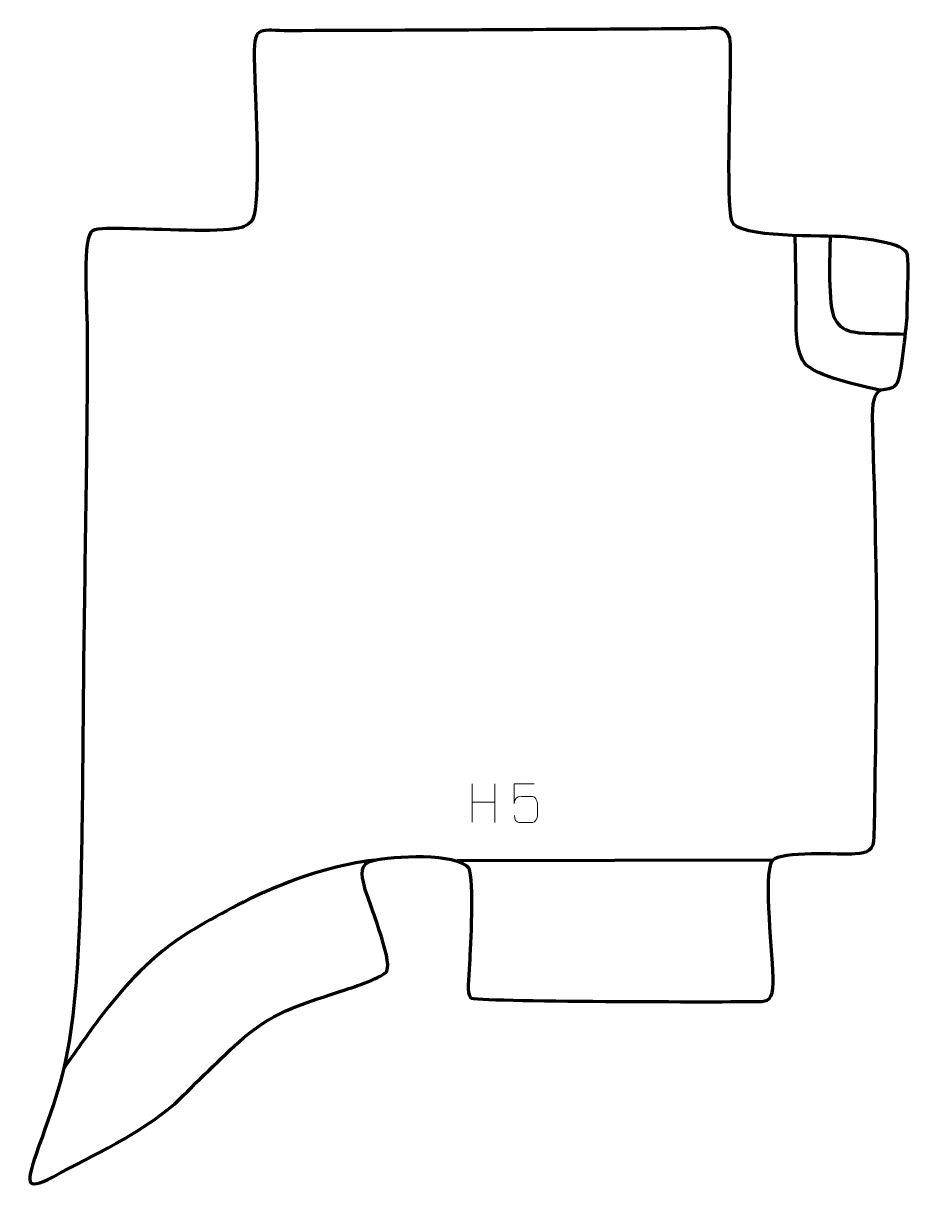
# Model space of a CAD drawing. Header units: millimetres. Extents: x -565 to 6, y 31 to 784.
import ezdxf

# ---------------------------------------------------------------- set-up
doc = ezdxf.new("R2010")
doc.units = ezdxf.units.MM
doc.header["$MEASUREMENT"] = 0
doc.layers.add('layer 2', color=7, linetype='Continuous')
doc.layers.add('layer 3', color=7, linetype='Continuous')

msp = doc.modelspace()

# ---------------------------------------------------------------- linework, layer by layer
at = {"layer": 'layer 2', "color": 142, "lineweight": 158}
for points, knots in [([(-12.2675, 547.4357), (-23.9266, 550.2835), (-54.3541, 555.869), (-61.3188, 565.1802), (-61.3188, 565.1802), (-68.187, 574.3624), (-66.5291, 592.2551), (-66.5536, 603.3496), (-66.5536, 603.3496), (-66.6795, 610.8932), (-66.8057, 618.4367), (-66.9317, 625.9803), (-66.9317, 625.9803), (-67.0408, 632.5181), (-67.1499, 639.0558), (-67.259, 645.5936), (-67.259, 645.5936), (-67.259, 645.5936), (-67.2842, 647.1023), (-67.2842, 647.1023)], [0, 0, 0, 0, 0.16666667, 0.16666667, 0.16666667, 0.16666667, 0.33333333, 0.33333333, 0.33333333, 0.33333333, 0.5, 0.5, 0.5, 0.5, 0.66666667, 0.66666667, 0.66666667, 0.66666667, 1, 1, 1, 1]), ([(-44.815, 646.604), (-44.8678, 635.3535), (-46.5192, 601.8678), (-41.8305, 593.3743), (-41.8305, 593.3743), (-38.8882, 588.0446), (-34.5265, 585.8672), (-29.5889, 584.9917), (-29.5889, 584.9917), (-21.3481, 583.5307), (-5.6918, 584.0434), (3.6303, 583.5767)], [0, 0, 0, 0, 0.25, 0.25, 0.25, 0.25, 0.5, 0.5, 0.5, 0.5, 1, 1, 1, 1]), ([(-338.282, 244.8961), (-381.5744, 239.5868), (-421.2389, 220.6277), (-458.1998, 198.2131), (-458.1998, 198.2131), (-480.9648, 184.3426), (-499.9959, 163.7639), (-515.8636, 142.5555), (-515.8636, 142.5555), (-523.5572, 132.0782), (-530.9985, 121.3603), (-538.6059, 110.8089)], [0, 0, 0, 0, 0.25, 0.25, 0.25, 0.25, 0.5, 0.5, 0.5, 0.5, 1, 1, 1, 1])]:
    msp.add_open_spline(points, degree=3, knots=knots, dxfattribs=at)
msp.add_open_spline([(-81.8571, 244.7904), (-81.8571, 244.7904), (-285.173, 244.3371), (-285.173, 244.3371)], degree=3, dxfattribs=at)
at = {"layer": 'layer 3', "color": 242, "lineweight": 158}
msp.add_open_spline([(-425.8862, 651.8365), (-421.0401, 652.9378), (-417.0118, 655.2775), (-415.8687, 660.35), (-415.8687, 660.35), (-412.1319, 676.9305), (-414.8537, 730.7815), (-415.5471, 750.3074), (-415.5471, 750.3074), (-415.6563, 753.382), (-415.7606, 756.4553), (-415.8438, 759.5308), (-415.8438, 759.5308), (-415.8726, 760.652), (-415.895, 761.7703), (-415.911, 762.8917), (-415.911, 762.8917), (-416.1386, 783.254), (-411.5901, 778.8651), (-393.2566, 778.9412), (-393.2566, 778.9412), (-305.0876, 779.3074), (-216.9141, 779.5694), (-128.7475, 780.3131), (-128.7475, 780.3131), (-118.3279, 780.6105), (-109.1711, 783.6875), (-108.9583, 770.1509), (-108.9583, 770.1509), (-108.5831, 746.2842), (-111.8902, 668.7328), (-108.2126, 656.4485), (-108.2126, 656.4485), (-104.749, 644.8787), (-48.3045, 647.5162), (-34.8125, 646.1806), (-34.8125, 646.1806), (-26.7811, 645.4077), (0.2115, 643.0662), (4.3292, 636.2786), (4.3292, 636.2786), (6.434, 632.8091), (5.2129, 615.7192), (5.0928, 610.7129), (5.0928, 610.7129), (4.983, 606.1364), (4.8818, 601.5631), (4.8084, 596.9857), (4.8084, 596.9857), (4.8084, 596.9857), (4.7628, 593.9475), (4.7628, 593.9475), (4.7628, 593.9475), (3.8939, 586.6128), (1.4683, 555.5025), (-1.9228, 551.381), (-1.9228, 551.381), (-7.7922, 544.2475), (-17.3096, 555.3872), (-17.4076, 530.7968), (-17.4076, 530.7968), (-16.3029, 484.2657), (-14.7277, 437.0815), (-14.7129, 390.5449), (-14.7129, 390.5449), (-14.7831, 347.0268), (-15.7456, 303.4605), (-16.3096, 259.9379), (-16.3096, 259.9379), (-16.4214, 251.3101), (-20.2679, 249.6928), (-28.7047, 249.1138), (-28.7047, 249.1138), (-38.4629, 248.444), (-76.3906, 251.0928), (-81.8571, 244.7904), (-81.8571, 244.7904), (-88.3309, 234.9184), (-81.053, 182.3694), (-81.4893, 166.0123), (-81.4893, 166.0123), (-81.7881, 154.8093), (-84.5456, 153.9163), (-91.082, 153.8402), (-91.082, 153.8402), (-108.2447, 153.6469), (-274.3936, 153.4115), (-276.5319, 156.3772), (-276.5319, 156.3772), (-278.8454, 159.5862), (-277.7621, 167.924), (-277.1642, 178.2515), (-277.1642, 178.2515), (-276.536, 189.3506), (-274.24, 231.7336), (-277.6354, 239.7219), (-277.6354, 239.7219), (-284.8457, 250.1265), (-327.4481, 247.3999), (-339.0144, 244.7359), (-339.0144, 244.7359), (-348.2159, 242.6165), (-346.7239, 235.6501), (-344.8976, 227.9788), (-344.8976, 227.9788), (-342.3201, 217.9654), (-326.7174, 180.9358), (-330.3566, 173.628), (-330.3566, 173.628), (-332.3892, 169.5465), (-352.3066, 163.0473), (-357.3447, 161.3447), (-357.3447, 161.3447), (-382.4602, 152.8572), (-401.4884, 148.5426), (-422.4857, 130.7064), (-422.4857, 130.7064), (-438.2422, 116.8576), (-452.2476, 102.3845), (-467.2064, 87.8137), (-467.2064, 87.8137), (-489.5847, 68.5701), (-519.3853, 54.9314), (-545.4149, 41.0544), (-545.4149, 41.0544), (-564.5922, 30.7986), (-562.0683, 38.5995), (-556.5732, 55.0038), (-556.5732, 55.0038), (-545.5162, 86.7606), (-537.5821, 106.0916), (-533.3407, 140.2964), (-533.3407, 140.2964), (-530.3576, 164.3544), (-529.0932, 185.264), (-528.223, 209.4296), (-528.223, 209.4296), (-526.4984, 260.0936), (-526.4002, 311.679), (-525.8948, 362.404), (-525.8948, 362.404), (-525.1571, 435.9801), (-523.4247, 509.9756), (-523.4219, 583.6018), (-523.4219, 583.6018), (-523.4214, 597.5506), (-526.752, 641.3037), (-521.1048, 649.1426), (-521.1048, 649.1426), (-519.0954, 651.9319), (-510.7877, 651.6321), (-500.1547, 651.529), (-500.1547, 651.529), (-476.4984, 651.2995), (-439.4224, 648.7603), (-425.8862, 651.8365)], degree=3, knots=[0, 0, 0, 0, 0.025, 0.025, 0.025, 0.025, 0.05, 0.05, 0.05, 0.05, 0.075, 0.075, 0.075, 0.075, 0.1, 0.1, 0.1, 0.1, 0.125, 0.125, 0.125, 0.125, 0.15, 0.15, 0.15, 0.15, 0.175, 0.175, 0.175, 0.175, 0.2, 0.2, 0.2, 0.2, 0.225, 0.225, 0.225, 0.225, 0.25, 0.25, 0.25, 0.25, 0.275, 0.275, 0.275, 0.275, 0.3, 0.3, 0.3, 0.3, 0.325, 0.325, 0.325, 0.325, 0.35, 0.35, 0.35, 0.35, 0.375, 0.375, 0.375, 0.375, 0.4, 0.4, 0.4, 0.4, 0.425, 0.425, 0.425, 0.425, 0.45, 0.45, 0.45, 0.45, 0.475, 0.475, 0.475, 0.475, 0.5, 0.5, 0.5, 0.5, 0.525, 0.525, 0.525, 0.525, 0.55, 0.55, 0.55, 0.55, 0.575, 0.575, 0.575, 0.575, 0.6, 0.6, 0.6, 0.6, 0.625, 0.625, 0.625, 0.625, 0.65, 0.65, 0.65, 0.65, 0.675, 0.675, 0.675, 0.675, 0.7, 0.7, 0.7, 0.7, 0.725, 0.725, 0.725, 0.725, 0.75, 0.75, 0.75, 0.75, 0.775, 0.775, 0.775, 0.775, 0.8, 0.8, 0.8, 0.8, 0.825, 0.825, 0.825, 0.825, 0.85, 0.85, 0.85, 0.85, 0.875, 0.875, 0.875, 0.875, 0.9, 0.9, 0.9, 0.9, 0.925, 0.925, 0.925, 0.925, 0.95, 0.95, 0.95, 0.95, 1, 1, 1, 1], dxfattribs=at)
at = {"layer": 'layer 3', "color": 250, "lineweight": 9}
for points in [[(-275.4918, 294.1204), (-275.4918, 294.1204), (-275.4918, 269.3429), (-275.4918, 269.3429)], [(-260.8485, 294.1204), (-260.8485, 294.1204), (-260.8485, 269.1669), (-260.8485, 269.1669)], [(-275.4918, 282.2381), (-275.4918, 282.2381), (-260.8485, 282.2385), (-260.8485, 282.2385)]]:
    msp.add_open_spline(points, degree=3, dxfattribs=at)
msp.add_open_spline([(-235.4544, 294.0984), (-235.4544, 294.0984), (-248.3061, 294.0984), (-248.3061, 294.0984), (-248.3061, 294.0984), (-248.3058, 289.8678), (-248.3058, 285.6369), (-248.3061, 281.4057), (-248.3061, 281.4057), (-248.3064, 284.7158), (-246.6754, 285.7876), (-243.8634, 285.8481), (-243.8634, 285.8481), (-241.4238, 285.8484), (-238.9843, 285.8484), (-236.5451, 285.8481), (-236.5451, 285.8481), (-234.8953, 285.8549), (-233.4204, 283.4744), (-233.3919, 281.4057), (-233.3919, 281.4057), (-233.3922, 278.8184), (-233.3922, 276.2308), (-233.3919, 273.6431), (-233.3919, 273.6431), (-233.3457, 271.6837), (-234.8451, 269.2474), (-236.471, 269.1889), (-236.471, 269.1889), (-238.4275, 269.1892), (-243.3225, 269.1892), (-245.2795, 269.1889), (-245.2795, 269.1889), (-247.125, 269.1801), (-248.2321, 271.1449), (-248.2529, 273.696)], degree=3, knots=[0, 0, 0, 0, 0.1, 0.1, 0.1, 0.1, 0.2, 0.2, 0.2, 0.2, 0.3, 0.3, 0.3, 0.3, 0.4, 0.4, 0.4, 0.4, 0.5, 0.5, 0.5, 0.5, 0.6, 0.6, 0.6, 0.6, 0.7, 0.7, 0.7, 0.7, 0.8, 0.8, 0.8, 0.8, 1, 1, 1, 1], dxfattribs=at)

doc.saveas('drawing.dxf')
